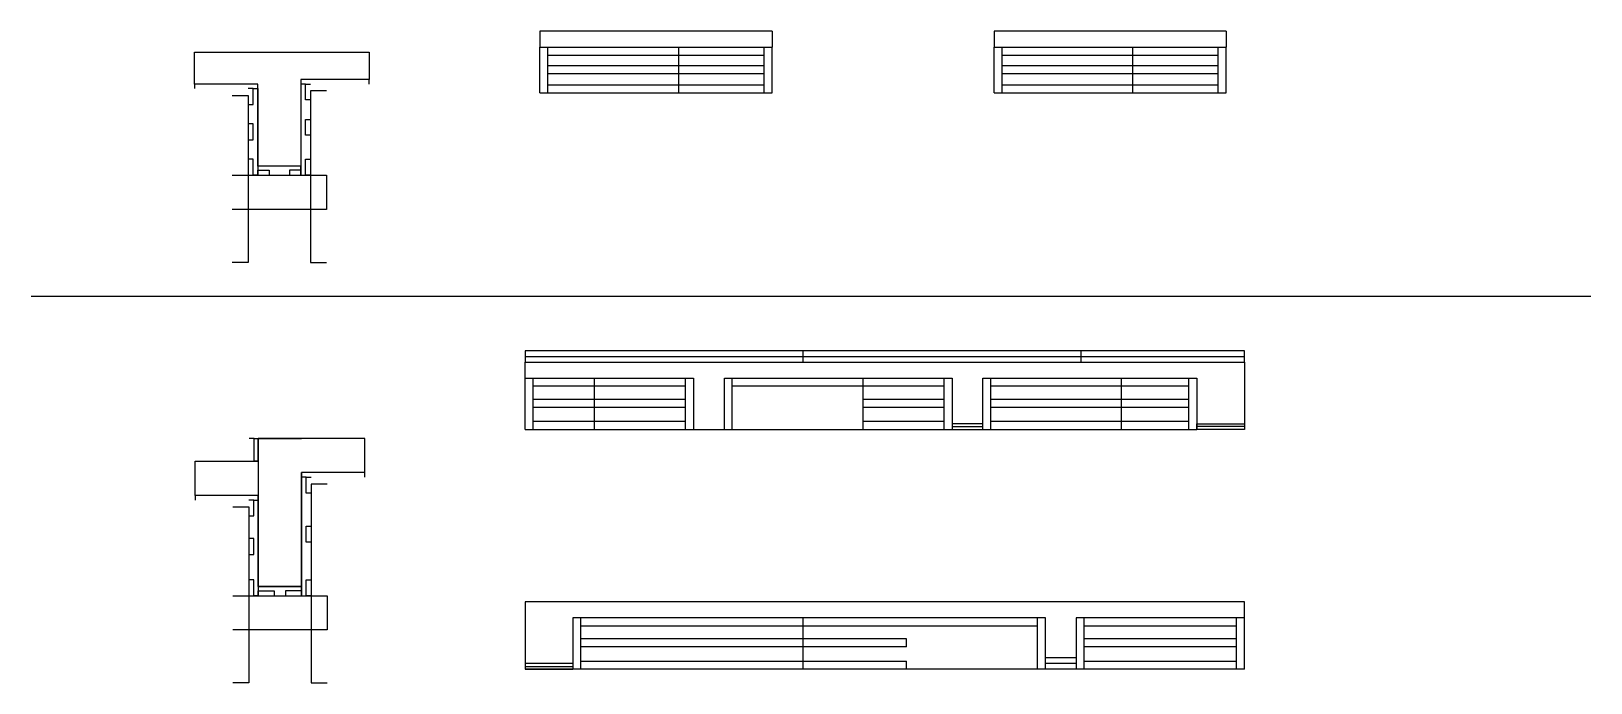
# Model space of a CAD drawing. Header units: metres. Extents: x 6563 to 7933, y 5242 to 5814.
import ezdxf

# ---------------------------------------------------------------- set-up
doc = ezdxf.new("R2010")
doc.units = ezdxf.units.M
for name, color, linetype in [('CONCRETO', 7, 'Continuous'), ('COTA', 7, 'Continuous'), ('Madeira', 7, 'Continuous'), ('Painéis', 7, 'Continuous'), ('SARR_2.2x7', 7, 'Continuous'), ('SARR_3.5x7', 7, 'Continuous')]:
    doc.layers.add(name, color=color, linetype=linetype)

msp = doc.modelspace()

# ---------------------------------------------------------------- linework, layer by layer
at = {"layer": 'CONCRETO', "color": 7, "lineweight": 25}
for points in [[(6706.1, 5767.7), (6706.1, 5795.7), (6859.7, 5795.7), (6859.7, 5771.7), (6799.7, 5771.7), (6799.7, 5695.7), (6761.7, 5695.7), (6761.7, 5767.7)], [(6800.2, 5422.6), (6800.2, 5326.6), (6762.2, 5326.6), (6762.2, 5406.6), (6706.6, 5406.6), (6706.6, 5436.6), (6762.2, 5436.6), (6762.2, 5456.6), (6800.2, 5456.6)], [(6855.8, 5426.6), (6855.8, 5456.6), (6800.2, 5456.6), (6800.2, 5456.6), (6762.2, 5456.6), (6762.2, 5326.6), (6800.2, 5326.6), (6800.2, 5426.6)]]:
    msp.add_lwpolyline(points, dxfattribs=at)
at = {"layer": 'COTA', "color": 7, "lineweight": 25}
for p, q in [((7009.5, 5814.1), (7009.5, 5800.1)), ((7213.5, 5814.1), (7009.5, 5814.1)), ((7213.5, 5814.1), (7213.5, 5800.1)), ((7408.5, 5814.1), (7408.5, 5800.1)), ((7612.5, 5814.1), (7408.5, 5814.1)), ((7612.5, 5814.1), (7612.5, 5800.1)), ((6562.7, 5581.6), (7932.7, 5581.6)), ((6996.6, 5509.5), (6996.6, 5523.5)), ((7628.6, 5523.5), (7628.6, 5469.5)), ((6996.6, 5313.1), (6996.6, 5259.1)), ((7628.6, 5313.1), (6996.6, 5313.1)), ((7628.6, 5299.1), (7628.6, 5313.1))]:
    msp.add_line(p, q, dxfattribs=at)
at = {"layer": 'Madeira', "color": 7, "lineweight": 25}
for points in [[(6753.3, 5749.7), (6757.7, 5749.7), (6757.7, 5763.7), (6753.3, 5763.7)], [(6808.1, 5753.7), (6803.7, 5753.7), (6803.7, 5767.7), (6808.1, 5767.7)], [(6753.3, 5718.7), (6757.7, 5718.7), (6757.7, 5732.7), (6753.3, 5732.7)], [(6808.1, 5722.7), (6803.7, 5722.7), (6803.7, 5736.7), (6808.1, 5736.7)], [(6753.3, 5687.7), (6757.7, 5687.7), (6757.7, 5701.7), (6753.3, 5701.7)], [(6808.1, 5687.7), (6803.7, 5687.7), (6803.7, 5701.7), (6808.1, 5701.7)], [(6761.7, 5687.7), (6761.7, 5692.1), (6771.7, 5692.1), (6771.7, 5687.7)], [(6799.7, 5687.7), (6799.7, 5692.1), (6789.7, 5692.1), (6789.7, 5687.7)], [(6754.2, 5436.6), (6758.6, 5436.6), (6758.6, 5456.6), (6754.2, 5456.6)], [(6808.6, 5408.6), (6804.2, 5408.6), (6804.2, 5422.6), (6808.6, 5422.6)], [(6753.8, 5388.6), (6758.2, 5388.6), (6758.2, 5402.6), (6753.8, 5402.6)], [(6808.6, 5365.5), (6804.2, 5365.5), (6804.2, 5379.5), (6808.6, 5379.5)], [(6753.8, 5354.8), (6758.2, 5354.8), (6758.2, 5368.8), (6753.8, 5368.8)], [(6753.8, 5318.6), (6758.2, 5318.6), (6758.2, 5332.6), (6753.8, 5332.6)], [(6808.6, 5318.6), (6804.2, 5318.6), (6804.2, 5332.6), (6808.6, 5332.6)], [(6762.2, 5318.6), (6762.2, 5323), (6776.2, 5323), (6776.2, 5318.6)], [(6800.2, 5318.6), (6800.2, 5323), (6786.2, 5323), (6786.2, 5318.6)]]:
    msp.add_lwpolyline(points, dxfattribs=at)
at = {"layer": 'Painéis', "color": 7, "lineweight": 25}
for p, q in [((7009.5, 5800.1), (7213.5, 5800.1)), ((7009.5, 5760.1), (7009.5, 5800.1)), ((7131.5, 5760.1), (7131.5, 5800.1)), ((7213.5, 5760.1), (7213.5, 5800.1)), ((7408.5, 5800.1), (7612.5, 5800.1)), ((7408.5, 5760.1), (7408.5, 5800.1)), ((7530.5, 5760.1), (7530.5, 5800.1)), ((7612.5, 5760.1), (7612.5, 5800.1)), ((7009.5, 5760.1), (7213.5, 5760.1)), ((7408.5, 5760.1), (7612.5, 5760.1)), ((7240.6, 5533.5), (7240.6, 5523.5)), ((7484.6, 5533.5), (7484.6, 5523.5)), ((7628.6, 5523.5), (7628.6, 5533.5)), ((6996.6, 5509.5), (7144.6, 5509.5)), ((6996.6, 5464.5), (6996.6, 5509.5)), ((7057.6, 5464.5), (7057.6, 5509.5)), ((7144.6, 5509.5), (7144.6, 5464.5)), ((7171.6, 5509.5), (7371.6, 5509.5)), ((7171.6, 5464.5), (7171.6, 5509.5)), ((7293.6, 5464.5), (7293.6, 5509.5)), ((7371.6, 5509.5), (7371.6, 5469.5)), ((7398.6, 5509.5), (7586.6, 5509.5)), ((7398.6, 5464.5), (7398.6, 5509.5)), ((7520.6, 5464.5), (7520.6, 5509.5)), ((7586.6, 5509.5), (7586.6, 5464.5)), ((7398.6, 5469.5), (7371.6, 5469.5)), ((7398.6, 5464.5), (7398.6, 5469.5)), ((7586.6, 5469.5), (7628.6, 5469.5)), ((7628.6, 5469.5), (7628.6, 5464.5)), ((6996.6, 5464.5), (7144.6, 5464.5)), ((7144.6, 5464.5), (7171.6, 5464.5)), ((7171.6, 5464.5), (7371.6, 5464.5)), ((7371.6, 5464.5), (7398.6, 5464.5)), ((7398.6, 5464.5), (7586.6, 5464.5)), ((7628.6, 5464.5), (7586.6, 5464.5)), ((7453.6, 5299.1), (7038.6, 5299.1)), ((7038.6, 5299.1), (7038.6, 5259.1)), ((7240.6, 5299.1), (7240.6, 5254.1)), ((7453.6, 5254.1), (7453.6, 5299.1)), ((7628.6, 5299.1), (7480.6, 5299.1)), ((7480.6, 5299.1), (7480.6, 5264.1)), ((7628.6, 5254.1), (7628.6, 5299.1)), ((7480.6, 5264.1), (7453.6, 5264.1)), ((6996.6, 5259.1), (6996.6, 5254.1)), ((7038.6, 5259.1), (6996.6, 5259.1)), ((6996.6, 5254.1), (7038.6, 5254.1)), ((7038.6, 5254.1), (6996.6, 5254.1)), ((7453.6, 5254.1), (7038.6, 5254.1)), ((7038.6, 5254.1), (7038.6, 5254.1)), ((7480.6, 5254.1), (7453.6, 5254.1)), ((7628.6, 5254.1), (7480.6, 5254.1))]:
    msp.add_line(p, q, dxfattribs=at)
for points in [[(6859.7, 5767.7), (6859.7, 5771.7), (6799.7, 5771.7), (6799.7, 5767.7)], [(6761.7, 5763.7), (6761.7, 5767.7), (6706.1, 5767.7), (6706.1, 5763.7)], [(6757.7, 5763.7), (6761.7, 5763.7), (6761.7, 5687.7), (6757.7, 5687.7)], [(6803.7, 5767.7), (6799.7, 5767.7), (6799.7, 5687.7), (6803.7, 5687.7)], [(6799.7, 5692.1), (6799.7, 5695.7), (6761.7, 5695.7), (6761.7, 5692.1)], [(7240.6, 5533.5), (6996.6, 5533.5), (6996.6, 5523.5), (7240.6, 5523.5)], [(7398.6, 5533.5), (7240.6, 5533.5), (7240.6, 5523.5), (7398.6, 5523.5)], [(7628.6, 5533.5), (7398.6, 5533.5)], [(7398.6, 5523.5), (7628.6, 5523.5)], [(6758.6, 5456.6), (6762.2, 5456.6), (6762.2, 5436.6), (6758.6, 5436.6)], [(6855.8, 5422.6), (6855.8, 5426.6), (6800.2, 5426.6), (6800.2, 5422.6)], [(6804.2, 5422.6), (6800.2, 5422.6), (6800.2, 5318.6), (6804.2, 5318.6)], [(6762.2, 5402.6), (6762.2, 5406.6), (6706.6, 5406.6), (6706.6, 5402.6)], [(6758.2, 5402.6), (6762.2, 5402.6), (6762.2, 5318.6), (6758.2, 5318.6)], [(6800.2, 5323), (6800.2, 5326.6), (6762.2, 5326.6), (6762.2, 5323)]]:
    msp.add_lwpolyline(points, dxfattribs=at)
at = {"layer": 'SARR_2.2x7', "color": 7, "lineweight": 25}
for p, q in [((7016.5, 5760.1), (7016.5, 5800.1)), ((7206.5, 5760.1), (7206.5, 5800.1)), ((7415.5, 5760.1), (7415.5, 5800.1)), ((7605.5, 5760.1), (7605.5, 5800.1)), ((7016.5, 5793.1), (7131.5, 5793.1)), ((7016.5, 5784.1), (7131.5, 5784.1)), ((7131.5, 5793.1), (7206.5, 5793.1)), ((7131.5, 5784.1), (7206.5, 5784.1)), ((7415.5, 5793.1), (7530.5, 5793.1)), ((7415.5, 5784.1), (7530.5, 5784.1)), ((7530.5, 5793.1), (7605.5, 5793.1)), ((7530.5, 5784.1), (7605.5, 5784.1)), ((7016.5, 5777.1), (7131.5, 5777.1)), ((7131.5, 5777.1), (7206.5, 5777.1)), ((7415.5, 5777.1), (7530.5, 5777.1)), ((7530.5, 5777.1), (7605.5, 5777.1)), ((7016.5, 5767.1), (7131.5, 5767.1)), ((7131.5, 5767.1), (7206.5, 5767.1)), ((7415.5, 5767.1), (7530.5, 5767.1)), ((7530.5, 5767.1), (7605.5, 5767.1)), ((6996.6, 5528.5), (7240.6, 5528.5)), ((7240.6, 5528.5), (7484.6, 5528.5)), ((7484.6, 5528.5), (7628.6, 5528.5)), ((7003.6, 5464.5), (7003.6, 5509.5)), ((7137.6, 5464.5), (7137.6, 5509.5)), ((7178.6, 5464.5), (7178.6, 5509.5)), ((7364.6, 5464.5), (7364.6, 5509.5)), ((7405.6, 5464.5), (7405.6, 5509.5)), ((7579.6, 5464.5), (7579.6, 5509.5)), ((7057.6, 5502.5), (7003.6, 5502.5)), ((7137.6, 5502.5), (7057.6, 5502.5)), ((7293.6, 5502.5), (7178.6, 5502.5)), ((7364.6, 5502.5), (7293.6, 5502.5)), ((7520.6, 5502.5), (7405.6, 5502.5)), ((7579.6, 5502.5), (7520.6, 5502.5)), ((7003.6, 5491), (7057.6, 5491)), ((7003.6, 5484), (7057.6, 5484)), ((7057.6, 5491), (7137.6, 5491)), ((7057.6, 5484), (7137.6, 5484)), ((7293.6, 5491), (7364.6, 5491)), ((7293.6, 5484), (7364.6, 5484)), ((7405.6, 5491), (7520.6, 5491)), ((7405.6, 5484), (7520.6, 5484)), ((7520.6, 5491), (7579.6, 5491)), ((7520.6, 5484), (7579.6, 5484)), ((7057.6, 5471.5), (7003.6, 5471.5)), ((7137.6, 5471.5), (7057.6, 5471.5)), ((7364.6, 5471.5), (7293.6, 5471.5)), ((7371.6, 5469.5), (7371.6, 5464.5)), ((7371.6, 5467), (7398.6, 5467)), ((7520.6, 5471.5), (7405.6, 5471.5)), ((7579.6, 5471.5), (7520.6, 5471.5)), ((7586.6, 5464.5), (7586.6, 5469.5)), ((7628.6, 5467), (7586.6, 5467)), ((7045.6, 5254.1), (7045.6, 5299.1)), ((7045.6, 5292.1), (7104.6, 5292.1)), ((7104.6, 5292.1), (7240.6, 5292.1)), ((7240.6, 5292.1), (7446.6, 5292.1)), ((7446.6, 5254.1), (7446.6, 5299.1)), ((7487.6, 5254.1), (7487.6, 5299.1)), ((7487.6, 5292.1), (7621.6, 5292.1)), ((7621.6, 5254.1), (7621.6, 5299.1)), ((7104.6, 5280.6), (7045.6, 5280.6)), ((7240.6, 5280.6), (7104.6, 5280.6)), ((7331.6, 5280.6), (7240.6, 5280.6)), ((7331.6, 5273.6), (7331.6, 5280.6)), ((7621.6, 5280.6), (7487.6, 5280.6)), ((7104.6, 5273.6), (7045.6, 5273.6)), ((7045.6, 5261.1), (7104.6, 5261.1)), ((7240.6, 5273.6), (7104.6, 5273.6)), ((7104.6, 5261.1), (7240.6, 5261.1)), ((7331.6, 5273.6), (7240.6, 5273.6)), ((7240.6, 5261.1), (7331.6, 5261.1)), ((7331.6, 5254.1), (7331.6, 5261.1)), ((7480.6, 5264.1), (7480.6, 5254.1)), ((7621.6, 5273.6), (7487.6, 5273.6)), ((7487.6, 5261.1), (7621.6, 5261.1)), ((6996.6, 5256.6), (7038.6, 5256.6)), ((6996.6, 5254.1), (6996.6, 5254.1)), ((7038.6, 5259.1), (7038.6, 5254.1)), ((7480.6, 5259.1), (7453.6, 5259.1))]:
    msp.add_line(p, q, dxfattribs=at)
at = {"layer": 'SARR_3.5x7', "color": 7, "lineweight": 25}
for points in [[(6739.3, 5757.7), (6753.3, 5757.7), (6753.3, 5611.2), (6739.3, 5611.2)], [(6822.1, 5761.7), (6808.1, 5761.7), (6808.1, 5611.2), (6822.1, 5611.2)], [(6739.3, 5687.7), (6822.1, 5687.7), (6822.1, 5657.6), (6739.3, 5657.6)], [(6822.6, 5416.6), (6808.6, 5416.6), (6808.6, 5242.2), (6822.6, 5242.2)], [(6739.8, 5396.6), (6753.8, 5396.6), (6753.8, 5242.2), (6739.8, 5242.2)], [(6739.8, 5318.6), (6822.6, 5318.6), (6822.6, 5288.6), (6739.8, 5288.6)]]:
    msp.add_lwpolyline(points, dxfattribs=at)

doc.saveas('drawing.dxf')
